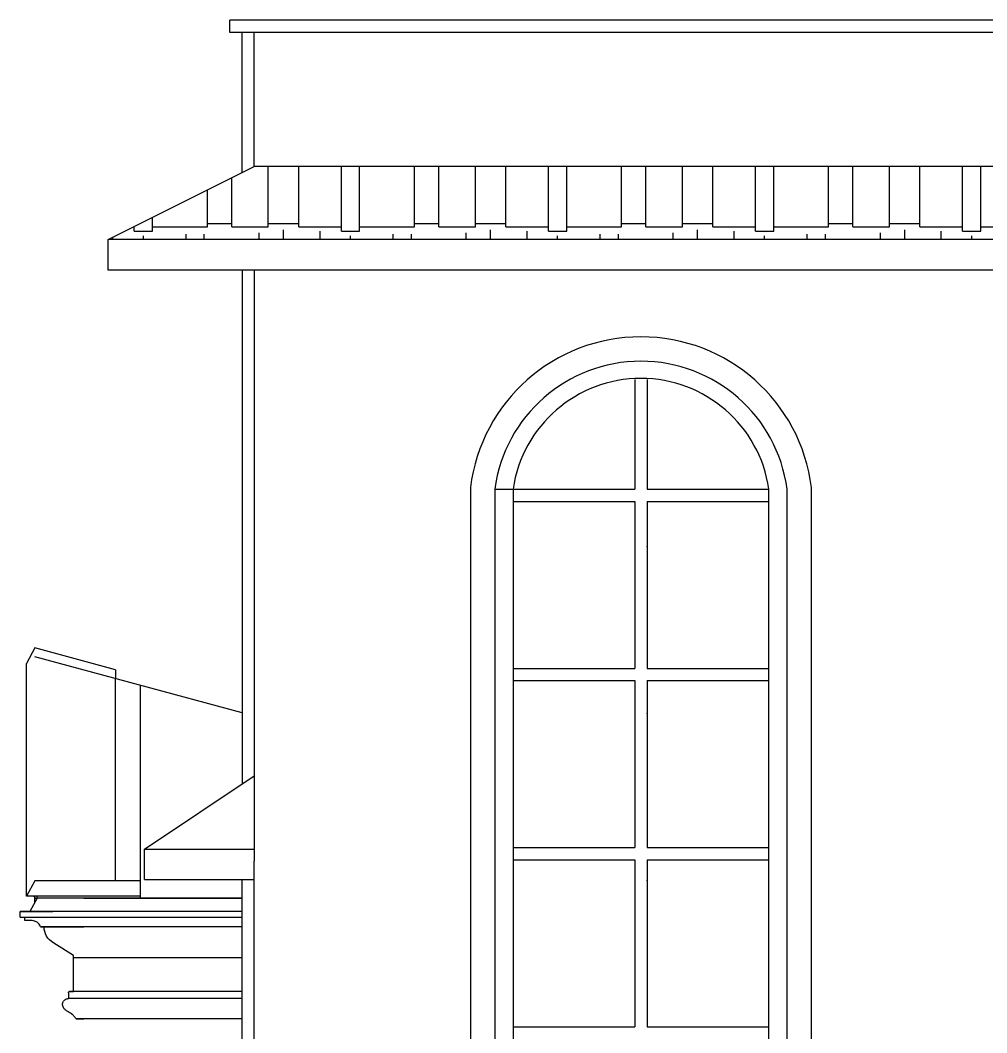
# Model space of a CAD drawing. Header units: inches. Extents: x -343 to 13887, y -13069 to -746.
# Drawn here: x 2783.1 to 2941.8, y -9037.3 to -8871.2 of the extents above; entities that cross this region are included whole.
import ezdxf

# ---------------------------------------------------------------- set-up
doc = ezdxf.new("R2010")
doc.units = ezdxf.units.IN
doc.header["$LTSCALE"] = 17
doc.header["$MEASUREMENT"] = 0
doc.layers.add('OUTLINE', color=1, linetype='Continuous', lineweight=25)

msp = doc.modelspace()

# ---------------------------------------------------------------- hatches: boundary and pattern name
at = {"layer": 'OUTLINE'}
h = msp.add_hatch(dxfattribs=at)
h.set_pattern_fill('AR-RSHKE', color=8)
h.set_pattern_definition([(0, (3914.347, -6517.052), (25.5, 12), [6, -5, 7, -3, 9, -4]), (0, (3920.347, -6516.552), (25.5, 12), [5, -19, 4, -6]), (0, (3932.347, -6517.802), (25.5, 12), [3, -31]), (90, (3914.347, -6517.052), (-8.5, 12), [11.5, -36.5]), (90, (3920.347, -6517.052), (-8.5, 12), [11.25, -36.75]), (90, (3925.347, -6517.052), (-8.5, 12), [10.5, -37.5]), (90, (3932.347, -6517.802), (-8.5, 12), [11.5, -36.5]), (90, (3935.347, -6517.802), (-8.5, 12), [11.5, -36.5]), (90, (3944.347, -6517.052), (-8.5, 12), [11, -37])])
h.paths.add_polyline_path([(3003.55, -8900.09), (3003.55, -8895.16), (2821.55, -8895.16), (2797.55, -8907.16), (2989.55, -8907.16)])

# ---------------------------------------------------------------- linework, layer by layer
for p, q in [((2785.55, -8974.16), (2784.17, -8976.69)), ((2798.8, -8977.74), (2785.55, -8974.16)), ((2784.17, -9014.89), (2784.17, -8976.69)), ((2819.55, -8984.8), (2785.55, -8975.61)), ((2798.8, -8977.74), (2798.8, -8979.19)), ((2798.8, -9012.36), (2798.8, -8979.19)), ((2802.87, -9012.36), (2802.87, -8980.29)), ((2785.55, -9012.36), (2784.17, -9014.89)), ((2798.8, -9012.36), (2785.55, -9012.36)), ((2802.87, -9012.36), (2798.8, -9012.36)), ((2802.87, -9015.22), (2802.87, -9012.36)), ((2785.44, -9014.89), (2784.17, -9014.89)), ((2785.44, -9014.99), (2785.44, -9014.89)), ((2785.47, -9014.89), (2785.44, -9014.89)), ((2785.45, -9014.94), (2785.44, -9014.99)), ((2785.47, -9014.89), (2785.45, -9014.94)), ((2785.89, -9014.89), (2785.47, -9014.89)), ((2785.89, -9015.03), (2785.89, -9014.89)), ((2802.87, -9014.89), (2785.89, -9014.89)), ((2785.89, -9015.22), (2784.69, -9017.41)), ((2785.44, -9014.99), (2785.45, -9015.03)), ((2785.45, -9015.03), (2785.46, -9015.07)), ((2785.46, -9015.07), (2785.49, -9015.11)), ((2785.49, -9015.11), (2785.52, -9015.15)), ((2785.52, -9015.15), (2785.54, -9015.16)), ((2785.54, -9015.93), (2785.54, -9015.16)), ((2785.54, -9015.16), (2785.57, -9015.17)), ((2785.57, -9015.17), (2785.62, -9015.2)), ((2785.62, -9015.2), (2785.68, -9015.21)), ((2785.68, -9015.21), (2785.75, -9015.22)), ((2785.75, -9015.22), (2785.82, -9015.22)), ((2785.82, -9015.22), (2785.89, -9015.22)), ((2785.89, -9015.22), (2785.82, -9015.22)), ((2785.89, -9015.22), (2785.89, -9015.07)), ((2785.89, -9015.22), (2785.89, -9015.22)), ((2819.55, -9015.22), (2785.89, -9015.22)), ((2787.28, -9015.22), (2785.89, -9015.22)), ((2793.58, -9015.22), (2788.49, -9015.22)), ((2793.58, -9015.21), (2819.55, -9015.22)), ((2819.55, -9015.22), (2793.58, -9015.22)), ((2783.14, -9017.41), (2783.14, -9017.41)), ((2783.14, -9017.41), (2788.49, -9017.41)), ((2788.49, -9017.41), (2783.14, -9017.41)), ((2783.14, -9018.36), (2783.14, -9017.41)), ((2819.55, -9017.42), (2788.49, -9017.41)), ((2783.14, -9018.36), (2783.9, -9018.36)), ((2783.9, -9018.36), (2819.55, -9018.36)), ((2783.9, -9018.9), (2783.9, -9018.36)), ((2784.98, -9018.9), (2783.9, -9018.9)), ((2785.12, -9018.91), (2784.98, -9018.9)), ((2785.12, -9018.91), (2784.98, -9018.9)), ((2785.29, -9018.93), (2785.12, -9018.91)), ((2785.12, -9018.91), (2785.12, -9018.91)), ((2785.29, -9018.93), (2785.12, -9018.91)), ((2785.45, -9018.97), (2785.29, -9018.93)), ((2785.29, -9018.93), (2785.29, -9018.93)), ((2785.45, -9018.97), (2785.29, -9018.93)), ((2785.45, -9018.97), (2785.45, -9018.97)), ((2785.46, -9018.97), (2785.45, -9018.97)), ((2785.46, -9018.97), (2785.45, -9018.97)), ((2785.61, -9019.03), (2785.46, -9018.97)), ((2785.62, -9019.03), (2785.61, -9019.03)), ((2785.77, -9019.1), (2785.62, -9019.03)), ((2785.77, -9019.1), (2785.62, -9019.03)), ((2785.91, -9019.18), (2785.77, -9019.1)), ((2785.77, -9019.1), (2785.77, -9019.1)), ((2785.91, -9019.18), (2785.77, -9019.1)), ((2786.04, -9019.28), (2785.91, -9019.18)), ((2785.91, -9019.18), (2785.91, -9019.18)), ((2786.04, -9019.28), (2785.91, -9019.18)), ((2786.04, -9019.28), (2786.04, -9019.28)), ((2786.04, -9019.28), (2786.04, -9019.28)), ((2786.16, -9019.39), (2786.04, -9019.28)), ((2786.04, -9019.28), (2786.04, -9019.28)), ((2786.26, -9019.51), (2786.16, -9019.39)), ((2786.26, -9019.51), (2786.16, -9019.39)), ((2786.35, -9019.64), (2786.26, -9019.51)), ((2786.26, -9019.51), (2786.26, -9019.51)), ((2786.26, -9019.51), (2786.26, -9019.51)), ((2786.42, -9019.78), (2786.35, -9019.64)), ((2786.42, -9019.78), (2786.42, -9019.78)), ((2786.48, -9019.92), (2786.42, -9019.78)), ((2786.48, -9019.92), (2786.48, -9019.92)), ((2787.08, -9019.92), (2786.48, -9019.92)), ((2786.48, -9019.92), (2787.08, -9019.92)), ((2787.09, -9020.31), (2787.08, -9019.92)), ((2787.08, -9019.92), (2787.08, -9019.92)), ((2793.58, -9019.92), (2787.08, -9019.92)), ((2787.08, -9019.92), (2793.58, -9019.92)), ((2819.55, -9019.92), (2793.58, -9019.92)), ((2787.16, -9020.7), (2787.09, -9020.31)), ((2787.28, -9021.08), (2787.16, -9020.7)), ((2787.46, -9021.44), (2787.28, -9021.08)), ((2787.69, -9021.78), (2787.46, -9021.44)), ((2787.96, -9022.08), (2787.69, -9021.78)), ((2788.28, -9022.36), (2787.96, -9022.08)), ((2788.63, -9022.59), (2788.28, -9022.36)), ((2788.64, -9022.59), (2788.63, -9022.59)), ((2791.89, -9024.64), (2788.64, -9022.59)), ((2791.89, -9030.52), (2791.89, -9024.64)), ((2819.55, -9024.99), (2791.89, -9024.99)), ((2791.06, -9030.7), (2791.07, -9030.67)), ((2791.06, -9030.7), (2791.06, -9030.7)), ((2791.06, -9030.73), (2791.06, -9030.7)), ((2791.06, -9030.73), (2791.06, -9031.67)), ((2791.07, -9030.67), (2791.08, -9030.65)), ((2791.07, -9030.67), (2791.07, -9030.67)), ((2791.08, -9030.65), (2791.09, -9030.62)), ((2791.08, -9030.65), (2791.08, -9030.65)), ((2791.09, -9030.62), (2791.11, -9030.6)), ((2791.09, -9030.62), (2791.09, -9030.62)), ((2791.11, -9030.6), (2791.13, -9030.58)), ((2791.11, -9030.6), (2791.11, -9030.6)), ((2791.13, -9030.58), (2791.16, -9030.56)), ((2791.13, -9030.58), (2791.16, -9030.56)), ((2791.13, -9030.58), (2791.13, -9030.58)), ((2791.16, -9030.56), (2791.18, -9030.55)), ((2791.16, -9030.56), (2791.18, -9030.55)), ((2791.16, -9030.56), (2791.16, -9030.56)), ((2791.18, -9030.55), (2791.21, -9030.53)), ((2791.18, -9030.55), (2791.21, -9030.53)), ((2791.18, -9030.55), (2791.18, -9030.55)), ((2791.21, -9030.53), (2791.24, -9030.52)), ((2791.21, -9030.53), (2791.24, -9030.53)), ((2791.21, -9030.53), (2791.21, -9030.53)), ((2791.24, -9030.53), (2791.24, -9030.52)), ((2791.24, -9030.53), (2791.25, -9030.52)), ((2791.24, -9030.52), (2791.25, -9030.52)), ((2791.25, -9030.52), (2791.27, -9030.52)), ((2791.25, -9030.52), (2791.27, -9030.52)), ((2793.58, -9030.53), (2791.25, -9030.52)), ((2791.27, -9030.52), (2791.27, -9030.52)), ((2791.27, -9030.52), (2791.3, -9030.52)), ((2791.27, -9030.52), (2791.3, -9030.52)), ((2791.3, -9030.52), (2791.3, -9030.52)), ((2791.3, -9030.52), (2791.89, -9030.52)), ((2791.3, -9030.52), (2791.3, -9030.52)), ((2791.3, -9030.52), (2791.3, -9030.52)), ((2791.89, -9030.52), (2791.3, -9030.52)), ((2791.89, -9030.52), (2791.89, -9030.52)), ((2793.58, -9030.52), (2791.89, -9030.52)), ((2819.55, -9030.55), (2791.89, -9030.52)), ((2790.09, -9032.57), (2790.1, -9032.53)), ((2790.09, -9032.57), (2790.09, -9032.57)), ((2790.09, -9032.62), (2790.09, -9032.57)), ((2790.09, -9032.62), (2790.09, -9032.62)), ((2790.09, -9032.67), (2790.09, -9032.62)), ((2790.09, -9032.67), (2790.09, -9032.67)), ((2790.09, -9032.72), (2790.09, -9032.67)), ((2790.1, -9032.77), (2790.09, -9032.72)), ((2790.09, -9032.72), (2790.09, -9032.72)), ((2790.1, -9032.52), (2790.11, -9032.48)), ((2790.1, -9032.53), (2790.1, -9032.52)), ((2790.11, -9032.82), (2790.1, -9032.77)), ((2790.11, -9032.48), (2790.12, -9032.43)), ((2790.11, -9032.48), (2790.11, -9032.48)), ((2790.11, -9032.82), (2790.11, -9032.82)), ((2790.12, -9032.87), (2790.11, -9032.82)), ((2790.12, -9032.43), (2790.15, -9032.33)), ((2790.12, -9032.43), (2790.12, -9032.43)), ((2790.12, -9032.87), (2790.12, -9032.87)), ((2790.13, -9032.91), (2790.12, -9032.87)), ((2790.13, -9032.92), (2790.13, -9032.91)), ((2790.15, -9032.96), (2790.13, -9032.92)), ((2790.15, -9032.33), (2790.19, -9032.24)), ((2790.15, -9032.33), (2790.15, -9032.33)), ((2790.15, -9032.96), (2790.15, -9032.96)), ((2790.17, -9033.01), (2790.15, -9032.96)), ((2790.21, -9033.1), (2790.17, -9033.01)), ((2790.17, -9033.01), (2790.17, -9033.01)), ((2790.19, -9032.24), (2790.24, -9032.15)), ((2790.19, -9032.24), (2790.19, -9032.24)), ((2790.26, -9033.19), (2790.21, -9033.1)), ((2790.24, -9032.15), (2790.3, -9032.07)), ((2790.24, -9032.15), (2790.24, -9032.15)), ((2790.26, -9033.19), (2790.26, -9033.19)), ((2790.31, -9033.27), (2790.26, -9033.19)), ((2790.3, -9032.06), (2790.37, -9031.99)), ((2790.3, -9032.07), (2790.3, -9032.06)), ((2790.37, -9031.99), (2790.45, -9031.92)), ((2790.37, -9031.99), (2790.37, -9031.99)), ((2790.45, -9031.92), (2790.54, -9031.85)), ((2790.45, -9031.92), (2790.54, -9031.85)), ((2790.45, -9031.92), (2790.45, -9031.92)), ((2790.54, -9031.85), (2790.63, -9031.8)), ((2790.54, -9031.85), (2790.63, -9031.8)), ((2790.54, -9031.85), (2790.54, -9031.85)), ((2790.63, -9031.8), (2790.73, -9031.75)), ((2790.63, -9031.8), (2790.73, -9031.75)), ((2790.63, -9031.8), (2790.63, -9031.8)), ((2790.73, -9031.75), (2790.84, -9031.72)), ((2790.73, -9031.75), (2790.84, -9031.72)), ((2790.73, -9031.75), (2790.73, -9031.75)), ((2790.84, -9031.72), (2790.95, -9031.69)), ((2790.84, -9031.72), (2790.95, -9031.69)), ((2790.84, -9031.72), (2790.84, -9031.72)), ((2790.95, -9031.69), (2791.06, -9031.67)), ((2790.95, -9031.69), (2791.06, -9031.67)), ((2790.95, -9031.69), (2790.95, -9031.69)), ((2791.06, -9031.67), (2791.06, -9031.67)), ((2793.58, -9031.67), (2791.06, -9031.67)), ((2819.55, -9031.68), (2793.58, -9031.67)), ((2790.31, -9033.28), (2790.31, -9033.27)), ((2790.37, -9033.36), (2790.31, -9033.28)), ((2790.44, -9033.44), (2790.37, -9033.36)), ((2790.37, -9033.36), (2790.37, -9033.36)), ((2790.37, -9033.36), (2790.37, -9033.36)), ((2790.51, -9033.51), (2790.44, -9033.44)), ((2790.51, -9033.51), (2790.44, -9033.44)), ((2790.51, -9033.52), (2790.51, -9033.51)), ((2790.58, -9033.59), (2790.51, -9033.52)), ((2790.66, -9033.66), (2790.58, -9033.59)), ((2790.58, -9033.59), (2790.58, -9033.59)), ((2790.66, -9033.66), (2790.58, -9033.59)), ((2790.75, -9033.72), (2790.66, -9033.66)), ((2790.66, -9033.66), (2790.66, -9033.66)), ((2790.75, -9033.72), (2790.66, -9033.66)), ((2790.75, -9033.72), (2790.75, -9033.72)), ((2790.75, -9033.72), (2790.75, -9033.72)), ((2790.84, -9033.78), (2790.75, -9033.72)), ((2790.75, -9033.72), (2790.75, -9033.72)), ((2790.93, -9033.84), (2790.84, -9033.78)), ((2790.93, -9033.84), (2790.84, -9033.78)), ((2790.84, -9033.78), (2790.84, -9033.78)), ((2791.02, -9033.89), (2790.93, -9033.84)), ((2790.93, -9033.84), (2790.93, -9033.84)), ((2791.02, -9033.89), (2790.93, -9033.84)), ((2791.16, -9033.96), (2791.02, -9033.89)), ((2791.02, -9033.89), (2791.02, -9033.89)), ((2791.16, -9033.96), (2791.02, -9033.89)), ((2791.28, -9034.03), (2791.16, -9033.96)), ((2791.16, -9033.96), (2791.16, -9033.96)), ((2791.28, -9034.03), (2791.16, -9033.96)), ((2791.28, -9034.03), (2791.28, -9034.03)), ((2791.29, -9034.03), (2791.28, -9034.03)), ((2791.29, -9034.03), (2791.28, -9034.03)), ((2791.41, -9034.11), (2791.29, -9034.03)), ((2791.53, -9034.2), (2791.41, -9034.11)), ((2791.53, -9034.2), (2791.41, -9034.11)), ((2791.41, -9034.11), (2791.41, -9034.11)), ((2791.65, -9034.29), (2791.53, -9034.2)), ((2791.53, -9034.2), (2791.53, -9034.2)), ((2791.65, -9034.28), (2791.53, -9034.2)), ((2791.65, -9034.29), (2791.65, -9034.28)), ((2791.76, -9034.38), (2791.65, -9034.28)), ((2791.76, -9034.38), (2791.65, -9034.29)), ((2791.76, -9034.38), (2791.76, -9034.38)), ((2791.76, -9034.38), (2791.76, -9034.38)), ((2791.86, -9034.48), (2791.76, -9034.38)), ((2791.76, -9034.38), (2791.76, -9034.38)), ((2791.96, -9034.58), (2791.86, -9034.48)), ((2791.86, -9034.48), (2791.86, -9034.48)), ((2791.96, -9034.58), (2791.96, -9034.58)), ((2792.06, -9034.69), (2791.96, -9034.58)), ((2792.15, -9034.8), (2792.06, -9034.69)), ((2792.06, -9034.69), (2792.06, -9034.69)), ((2792.06, -9034.69), (2792.06, -9034.69)), ((2792.23, -9034.91), (2792.15, -9034.8)), ((2792.23, -9034.91), (2792.15, -9034.8)), ((2792.23, -9034.91), (2792.23, -9034.91)), ((2792.31, -9035.03), (2792.23, -9034.91)), ((2792.31, -9035.03), (2792.31, -9035.03)), ((2792.83, -9035.03), (2792.31, -9035.03)), ((2792.31, -9035.03), (2792.83, -9035.03)), ((2792.83, -9035.03), (2792.83, -9035.03)), ((2793.58, -9035.03), (2792.83, -9035.03)), ((2792.83, -9035.03), (2793.58, -9035.03)), ((2819.55, -9035.03), (2793.58, -9035.03))]:
    msp.add_line(p, q)
for p, q in [((2817.55, -8873.16), (2817.55, -8871.16)), ((3005.55, -8871.16), (2817.55, -8871.16)), ((3005.55, -8873.16), (2817.55, -8873.16)), ((2819.55, -8896.16), (2819.55, -8873.16)), ((2821.55, -8895.16), (2821.55, -8873.16)), ((2797.55, -8907.16), (2821.55, -8895.16)), ((3003.55, -8895.16), (2821.55, -8895.16)), ((2797.55, -8912.16), (2797.55, -8907.16)), ((2989.55, -8907.16), (2797.55, -8907.16)), ((3133.04, -8912.16), (2797.55, -8912.16)), ((2819.55, -8912.16), (2819.55, -8996.5)), ((2821.55, -8912.16), (2821.55, -9009.16)), ((2857.05, -8947.85), (2857.05, -9317.16)), ((2861.05, -8948.11), (2861.05, -9313.16)), ((2909.05, -9313.16), (2909.05, -8948.11)), ((2913.05, -9317.16), (2913.05, -8947.85)), ((2803.55, -9007.16), (2821.55, -8995.16)), ((2803.55, -9007.16), (2821.55, -9007.16)), ((2803.55, -9012.16), (2803.55, -9007.16)), ((2821.55, -9119.16), (2821.55, -9009.16)), ((2803.55, -9012.16), (2821.55, -9012.16)), ((2819.55, -9108.5), (2819.55, -9012.16))]:
    msp.add_line(p, q, dxfattribs=at)
at = {"layer": 'OUTLINE', "color": 7}
for p, q in [((2884.05, -8930.11), (2884.05, -8948.11)), ((2886.05, -8930.11), (2886.05, -8948.11)), ((2861.05, -8948.11), (2861.05, -9207.11)), ((2861.05, -8948.11), (2884.05, -8948.11)), ((2886.05, -8948.11), (2906.05, -8948.11)), ((2906.05, -9310.16), (2906.05, -8948.11)), ((2909.05, -9207.11), (2909.05, -8948.11)), ((2864.05, -8950.11), (2884.05, -8950.11)), ((2884.05, -8950.11), (2884.05, -8977.51)), ((2886.05, -8950.11), (2886.05, -8977.51)), ((2886.05, -8950.11), (2906.05, -8950.11)), ((2864.05, -8977.51), (2884.05, -8977.51)), ((2886.05, -8977.51), (2906.05, -8977.51)), ((2864.05, -8979.51), (2884.05, -8979.51)), ((2884.05, -8979.51), (2884.05, -9006.91)), ((2886.05, -8979.51), (2886.05, -9006.91)), ((2886.05, -8979.51), (2906.05, -8979.51)), ((2864.05, -9006.91), (2884.05, -9006.91)), ((2886.05, -9006.91), (2906.05, -9006.91)), ((2864.05, -9008.91), (2884.05, -9008.91)), ((2884.05, -9008.91), (2884.05, -9036.31)), ((2886.05, -9008.91), (2886.05, -9036.31)), ((2886.05, -9008.91), (2906.05, -9008.91)), ((2864.05, -9036.31), (2884.05, -9036.31)), ((2886.05, -9036.31), (2906.05, -9036.31))]:
    msp.add_line(p, q, dxfattribs=at)
at = {"layer": 'OUTLINE', "color": 253, "true_color": 0x9898cc}
msp.add_line((2864.05, -8948.11), (2864.05, -9310.16), dxfattribs=at)
at = {"layer": 'OUTLINE'}
msp.add_arc((2885.05, -8951.32), 28.21, 7.066, 172.934, dxfattribs=at)
at = {"layer": 'OUTLINE', "color": 7}
for centre, radius, start, end in [((2885.05, -8951.32), 24.21, 7.6281, 172.3719), ((2885.05, -8951.16), 21.22, 8.2822, 171.7178)]:
    msp.add_arc(centre, radius, start, end, dxfattribs=at)
for p in [(2886.05, -8957.51), (2886.05, -8984.91), (2886.05, -9012.31)]:
    msp.add_point(p, dxfattribs=at)

doc.saveas('drawing.dxf')
